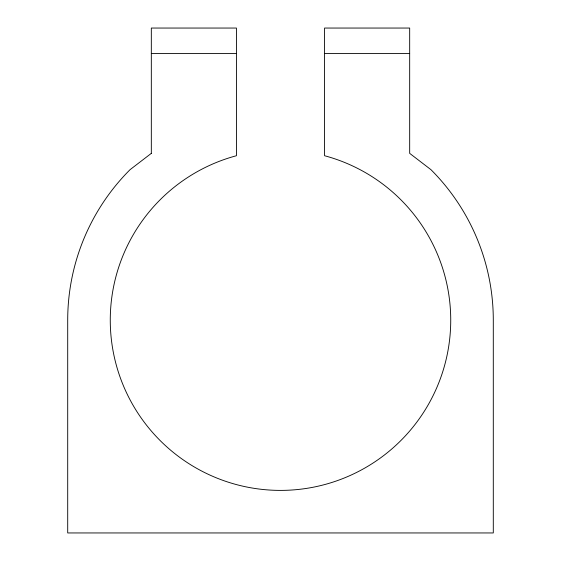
<?xml version="1.0" encoding="UTF-8"?>
<svg xmlns="http://www.w3.org/2000/svg" width="561" height="561" viewBox="0 0 561 561"><rect width="100%" height="100%" fill="white"/><g stroke="black" fill="none" stroke-linecap="round" stroke-linejoin="round"><path stroke-width="0.84" d="M151.323 53.583L236.44 53.583M324.56 53.583L409.677 53.583M151.323 153.356L130.033 169.688A212.794 212.794 0 0 0 67.706 320.156L67.706 532.95L493.294 532.95L493.294 320.156A212.794 212.794 0 0 0 430.967 169.688L409.677 153.356L409.677 28.05L324.56 28.05L324.56 155.727A170.235 170.235 0 0 1 419.951 417.798A170.235 170.235 0 0 1 141.049 417.798A170.235 170.235 0 0 1 236.44 155.727L236.44 28.05L151.323 28.05L151.323 153.356"/></g></svg>
